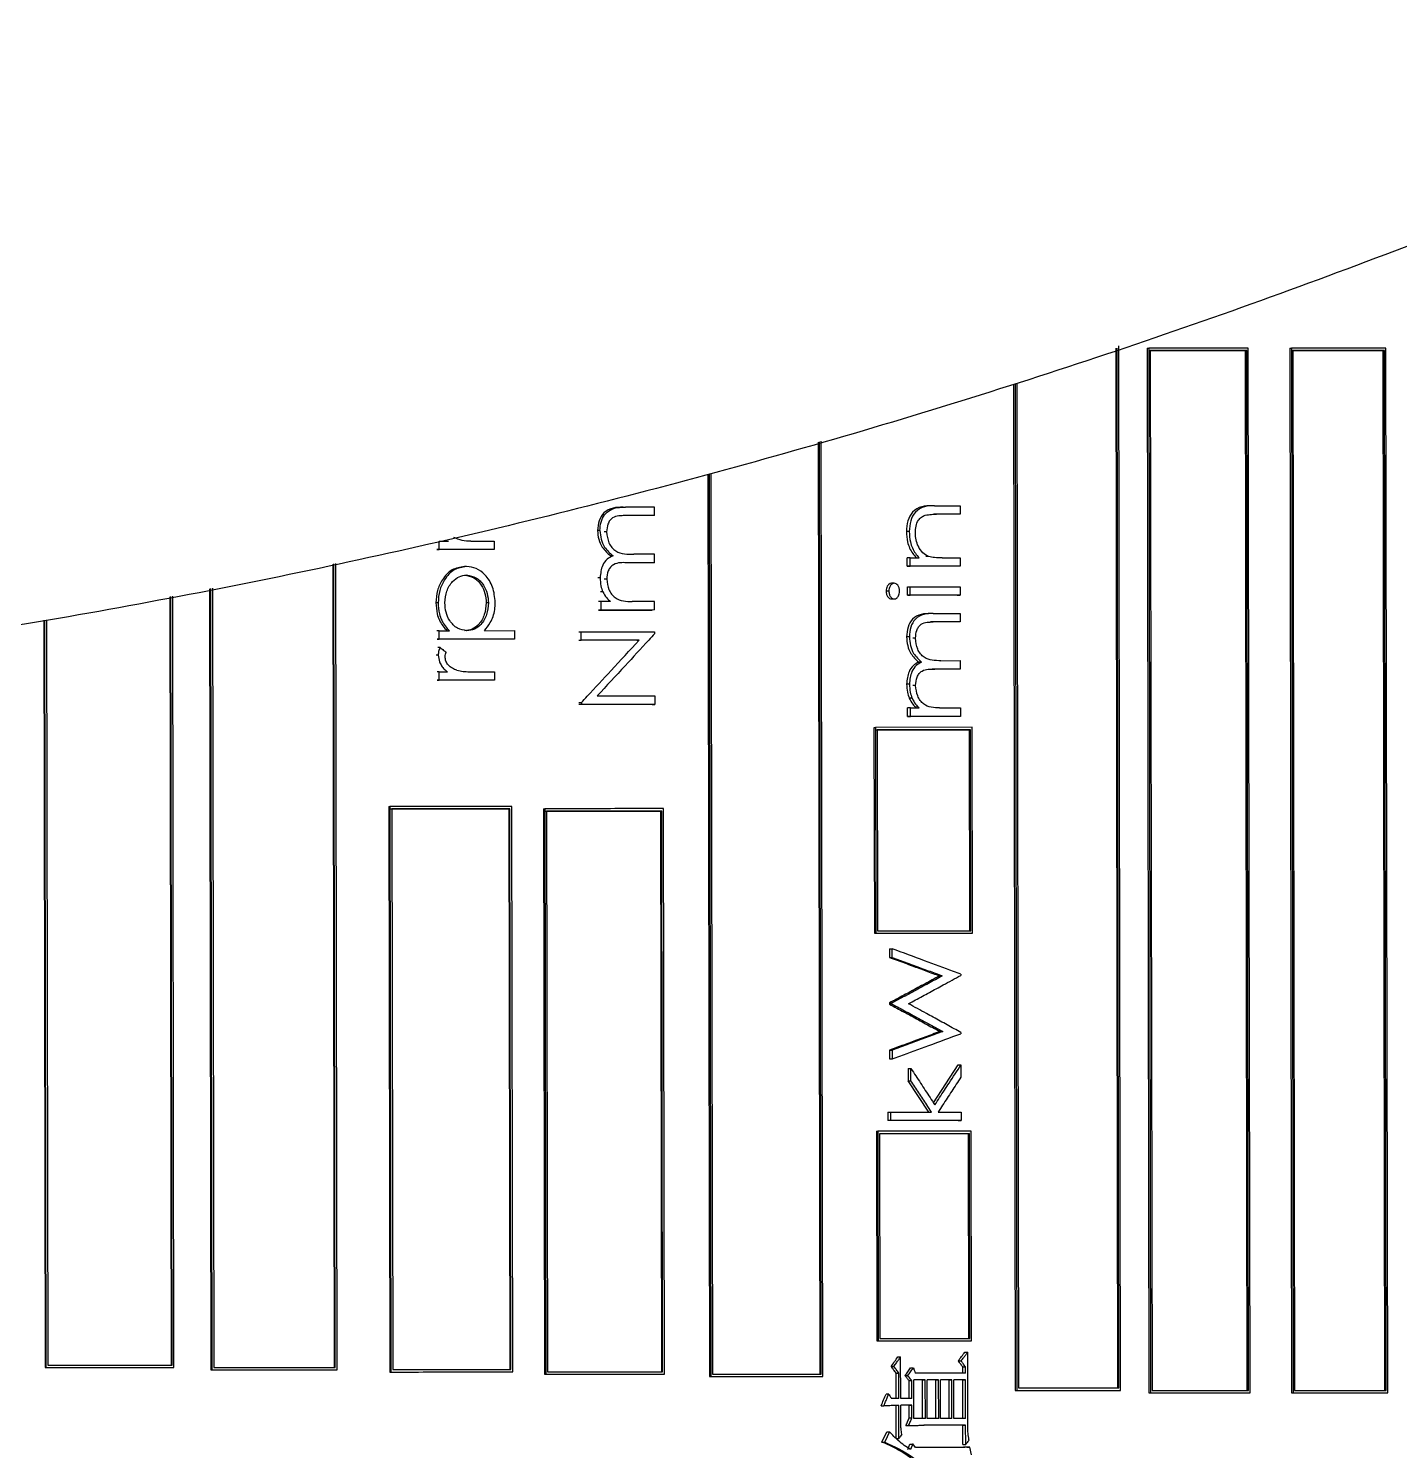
# Model space of a CAD drawing. Header units: millimetres. Extents: x 2462 to 4142, y 835 to 2023.
# Drawn here: x 3087.11 to 3116.17, y 1168.58 to 1198.71 of the extents above; entities that cross this region are included whole.
import ezdxf

# ---------------------------------------------------------------- set-up
doc = ezdxf.new("R2010")
doc.units = ezdxf.units.MM

msp = doc.modelspace()

# ---------------------------------------------------------------- linework, layer by layer
at = {"color": 7, "linetype": 'Continuous', "lineweight": 25}
for p, q in [((3110.152, 1191.934), (3110.189, 1169.901)), ((3110.221, 1169.901), (3110.184, 1191.934)), ((3110.256, 1169.851), (3110.218, 1191.984)), ((3110.818, 1191.934), (3110.855, 1169.801)), ((3110.818, 1191.934), (3110.851, 1191.934)), ((3110.851, 1191.934), (3110.888, 1169.801)), ((3110.885, 1191.884), (3110.922, 1169.851)), ((3112.895, 1191.884), (3112.933, 1169.851)), ((3112.895, 1191.884), (3112.929, 1191.884)), ((3112.967, 1169.851), (3112.929, 1191.884)), ((3113, 1169.801), (3112.962, 1191.934)), ((3113.84, 1191.934), (3113.878, 1169.801)), ((3113.84, 1191.934), (3113.875, 1191.934)), ((3113.875, 1191.934), (3113.912, 1169.801)), ((3113.907, 1191.884), (3113.945, 1169.851)), ((3115.814, 1191.884), (3115.851, 1169.851)), ((3115.814, 1191.884), (3115.85, 1191.884)), ((3115.887, 1169.851), (3115.85, 1191.884)), ((3115.919, 1169.801), (3115.881, 1191.934)), ((3107.987, 1191.169), (3108.024, 1169.851)), ((3108.019, 1191.178), (3108.055, 1169.851)), ((3108.054, 1191.189), (3108.09, 1169.901)), ((3103.845, 1189.941), (3103.878, 1170.195)), ((3103.907, 1170.195), (3103.873, 1189.949)), ((3103.944, 1170.145), (3103.91, 1189.96)), ((3101.509, 1189.256), (3101.541, 1170.144)), ((3101.535, 1189.263), (3101.568, 1170.144)), ((3101.574, 1189.272), (3101.606, 1170.194)), ((3099.711, 1188.564), (3099.762, 1188.565)), ((3100.375, 1188.565), (3099.762, 1188.565)), ((3100.376, 1188.386), (3100.375, 1188.565)), ((3106.3, 1188.593), (3106.24, 1188.593)), ((3106.313, 1188.593), (3106.253, 1188.593)), ((3106.313, 1188.593), (3106.853, 1188.594)), ((3106.853, 1188.594), (3106.853, 1188.414)), ((3099.762, 1188.385), (3099.71, 1188.385)), ((3100.376, 1188.386), (3099.762, 1188.385)), ((3100.376, 1188.386), (3100.324, 1188.385)), ((3106.356, 1188.414), (3106.296, 1188.414)), ((3106.792, 1188.414), (3106.344, 1188.414)), ((3106.853, 1188.414), (3106.356, 1188.414)), ((3106.853, 1188.414), (3106.792, 1188.414)), ((3095.809, 1187.665), (3095.809, 1187.844)), ((3095.809, 1187.844), (3096.013, 1187.844)), ((3096.487, 1187.845), (3096.978, 1187.845)), ((3096.978, 1187.845), (3096.978, 1187.665)), ((3099.361, 1188.038), (3099.31, 1188.038)), ((3096.93, 1187.665), (3095.763, 1187.664)), ((3095.764, 1187.664), (3095.809, 1187.665)), ((3096.978, 1187.665), (3095.809, 1187.665)), ((3096.978, 1187.665), (3096.93, 1187.665)), ((3100.377, 1187.565), (3099.937, 1187.565)), ((3100.377, 1187.386), (3100.377, 1187.565)), ((3106.188, 1187.518), (3106.128, 1187.518)), ((3093.561, 1187.356), (3093.59, 1170.338)), ((3093.611, 1170.338), (3093.582, 1187.36)), ((3093.652, 1170.288), (3093.623, 1187.369)), ((3096.392, 1187.306), (3096.346, 1187.306)), ((3099.802, 1187.385), (3099.75, 1187.385)), ((3100.377, 1187.386), (3099.802, 1187.385)), ((3100.377, 1187.386), (3100.326, 1187.385)), ((3105.794, 1187.491), (3105.735, 1187.49)), ((3105.735, 1187.311), (3105.735, 1187.49)), ((3106.794, 1187.311), (3105.735, 1187.311)), ((3105.735, 1187.311), (3105.795, 1187.311)), ((3105.795, 1187.311), (3105.794, 1187.491)), ((3105.794, 1187.491), (3105.986, 1187.491)), ((3106.855, 1187.312), (3105.795, 1187.311)), ((3106.473, 1187.491), (3106.854, 1187.491)), ((3106.855, 1187.312), (3106.794, 1187.311)), ((3106.854, 1187.491), (3106.855, 1187.312)), ((3099.223, 1187.068), (3099.172, 1187.068)), ((3099.363, 1187.037), (3099.312, 1187.037)), ((3105.458, 1186.952), (3105.399, 1186.952)), ((3090.103, 1186.666), (3090.131, 1170.385)), ((3090.15, 1170.385), (3090.122, 1186.67)), ((3090.192, 1170.335), (3090.164, 1186.678)), ((3090.946, 1186.834), (3090.974, 1170.286)), ((3090.966, 1186.838), (3090.994, 1170.286)), ((3091.007, 1186.847), (3091.035, 1170.336)), ((3105.345, 1186.785), (3105.286, 1186.784)), ((3105.4, 1186.619), (3105.459, 1186.619)), ((3105.736, 1186.696), (3105.736, 1186.875)), ((3105.736, 1186.875), (3105.795, 1186.875)), ((3105.784, 1186.696), (3105.736, 1186.696)), ((3105.736, 1186.696), (3105.796, 1186.696)), ((3105.795, 1186.875), (3106.855, 1186.876)), ((3105.796, 1186.696), (3105.795, 1186.875)), ((3106.856, 1186.696), (3105.796, 1186.696)), ((3106.795, 1186.696), (3106.74, 1186.696)), ((3106.795, 1186.696), (3106.856, 1186.696)), ((3106.855, 1186.876), (3106.856, 1186.696)), ((3095.791, 1186.537), (3095.745, 1186.537)), ((3099.244, 1186.564), (3099.193, 1186.564)), ((3099.193, 1186.385), (3100.327, 1186.385)), ((3099.244, 1186.385), (3099.193, 1186.385)), ((3099.442, 1186.565), (3099.244, 1186.564)), ((3099.244, 1186.385), (3099.244, 1186.564)), ((3100.379, 1186.386), (3099.244, 1186.385)), ((3100.379, 1186.565), (3099.903, 1186.565)), ((3100.379, 1186.386), (3100.327, 1186.385)), ((3100.379, 1186.386), (3100.379, 1186.565)), ((3106.284, 1186.311), (3106.224, 1186.311)), ((3106.284, 1186.311), (3106.856, 1186.312)), ((3106.856, 1186.312), (3106.857, 1186.132)), ((3087.432, 1186.168), (3087.459, 1170.333)), ((3087.45, 1186.171), (3087.477, 1170.333)), ((3087.492, 1186.177), (3087.519, 1170.383)), ((3106.284, 1186.132), (3106.224, 1186.132)), ((3106.796, 1186.132), (3106.279, 1186.132)), ((3106.857, 1186.132), (3106.284, 1186.132)), ((3106.857, 1186.132), (3106.796, 1186.132)), ((3095.812, 1185.947), (3095.766, 1185.946)), ((3097.361, 1185.768), (3095.767, 1185.767)), ((3095.767, 1185.767), (3095.813, 1185.767)), ((3095.813, 1185.767), (3095.812, 1185.947)), ((3095.812, 1185.947), (3096.029, 1185.947)), ((3097.409, 1185.768), (3095.813, 1185.767)), ((3096.77, 1185.947), (3097.408, 1185.948)), ((3097.409, 1185.768), (3097.361, 1185.768)), ((3097.408, 1185.948), (3097.409, 1185.768)), ((3098.774, 1185.923), (3098.823, 1185.923)), ((3098.774, 1185.743), (3098.824, 1185.744)), ((3098.823, 1185.923), (3100.38, 1185.924)), ((3098.824, 1185.744), (3098.823, 1185.923)), ((3100.051, 1185.744), (3098.824, 1185.744)), ((3099.999, 1185.744), (3100.051, 1185.744)), ((3100.38, 1185.924), (3100.38, 1185.883)), ((3105.909, 1185.785), (3105.85, 1185.785)), ((3106.321, 1185.132), (3106.261, 1185.132)), ((3106.798, 1185.132), (3106.319, 1185.132)), ((3106.858, 1185.132), (3106.321, 1185.132)), ((3106.447, 1185.311), (3106.858, 1185.312)), ((3106.858, 1185.132), (3106.798, 1185.132)), ((3106.858, 1185.312), (3106.858, 1185.132)), ((3095.814, 1185.075), (3095.768, 1185.075)), ((3096.935, 1184.896), (3095.768, 1184.895)), ((3095.768, 1184.895), (3095.814, 1184.895)), ((3095.814, 1184.895), (3095.814, 1185.075)), ((3095.814, 1185.075), (3095.987, 1185.075)), ((3096.983, 1184.896), (3095.814, 1184.895)), ((3096.591, 1185.075), (3096.982, 1185.076)), ((3096.983, 1184.896), (3096.935, 1184.896)), ((3096.982, 1185.076), (3096.983, 1184.896)), ((3105.78, 1184.815), (3105.721, 1184.815)), ((3099.162, 1184.564), (3100.382, 1184.565)), ((3100.382, 1184.565), (3100.382, 1184.386)), ((3105.911, 1184.784), (3105.852, 1184.784)), ((3100.33, 1184.385), (3098.776, 1184.384)), ((3098.826, 1184.385), (3098.776, 1184.384)), ((3098.826, 1184.422), (3098.826, 1184.385)), ((3100.382, 1184.386), (3098.826, 1184.385)), ((3105.8, 1184.311), (3105.74, 1184.311)), ((3105.741, 1184.131), (3105.74, 1184.311)), ((3105.8, 1184.132), (3105.8, 1184.311)), ((3105.8, 1184.311), (3105.985, 1184.311)), ((3106.415, 1184.311), (3106.86, 1184.312)), ((3106.86, 1184.312), (3106.86, 1184.132)), ((3105.029, 1183.898), (3105.037, 1179.535)), ((3105.03, 1183.898), (3105.059, 1183.898)), ((3107.111, 1183.899), (3105.059, 1183.898)), ((3105.059, 1183.898), (3105.066, 1179.535)), ((3106.8, 1184.132), (3105.741, 1184.131)), ((3105.741, 1184.131), (3105.8, 1184.132)), ((3106.86, 1184.132), (3105.8, 1184.132)), ((3106.86, 1184.132), (3106.8, 1184.132)), ((3107.119, 1179.536), (3107.111, 1183.899)), ((3107.076, 1183.849), (3105.096, 1183.848)), ((3105.096, 1183.848), (3105.103, 1179.585)), ((3107.045, 1183.848), (3107.076, 1183.849)), ((3107.045, 1183.848), (3107.052, 1179.586)), ((3107.083, 1179.586), (3107.076, 1183.849)), ((3094.745, 1182.222), (3094.765, 1170.239)), ((3094.745, 1182.222), (3094.767, 1182.222)), ((3094.767, 1182.222), (3094.787, 1170.239)), ((3094.808, 1182.172), (3094.828, 1170.289)), ((3097.288, 1182.174), (3097.312, 1182.174)), ((3097.288, 1182.174), (3097.308, 1170.291)), ((3097.332, 1170.291), (3097.312, 1182.174)), ((3097.372, 1170.241), (3097.352, 1182.224)), ((3098.027, 1182.174), (3098.048, 1170.191)), ((3098.027, 1182.174), (3098.052, 1182.174)), ((3098.052, 1182.174), (3098.072, 1170.192)), ((3098.091, 1182.124), (3098.111, 1170.242)), ((3100.529, 1182.126), (3100.503, 1182.126)), ((3100.503, 1182.126), (3100.523, 1170.243)), ((3100.549, 1170.243), (3100.529, 1182.126)), ((3100.588, 1170.193), (3100.568, 1182.176)), ((3105.037, 1179.535), (3107.088, 1179.536)), ((3105.066, 1179.535), (3107.119, 1179.536)), ((3105.103, 1179.585), (3107.083, 1179.586)), ((3107.088, 1179.536), (3107.119, 1179.536)), ((3105.356, 1179.208), (3105.414, 1179.209)), ((3105.356, 1179.208), (3105.356, 1179.025)), ((3105.415, 1179.025), (3105.414, 1179.209)), ((3105.356, 1179.025), (3105.415, 1179.025)), ((3106.417, 1178.632), (3106.477, 1178.632)), ((3106.869, 1178.67), (3106.869, 1178.644)), ((3105.358, 1178.06), (3105.358, 1178.034)), ((3105.416, 1178.034), (3105.358, 1178.034)), ((3105.416, 1178.034), (3105.416, 1178.06)), ((3106.426, 1177.452), (3106.486, 1177.452)), ((3106.871, 1177.433), (3106.872, 1177.408)), ((3105.359, 1177.06), (3105.418, 1177.061)), ((3105.359, 1177.06), (3105.36, 1176.875)), ((3105.418, 1176.875), (3105.418, 1177.061)), ((3105.753, 1176.67), (3105.813, 1176.67)), ((3105.753, 1176.67), (3105.754, 1176.412)), ((3105.813, 1176.412), (3105.813, 1176.67)), ((3106.288, 1175.944), (3106.812, 1176.747)), ((3106.812, 1176.747), (3106.873, 1176.747)), ((3106.873, 1176.747), (3106.873, 1176.49)), ((3105.754, 1176.412), (3105.813, 1176.412)), ((3106.189, 1175.747), (3105.754, 1176.412)), ((3105.324, 1175.747), (3105.324, 1175.567)), ((3105.324, 1175.747), (3105.383, 1175.747)), ((3106.814, 1175.568), (3105.324, 1175.567)), ((3105.383, 1175.567), (3105.383, 1175.747)), ((3105.383, 1175.747), (3106.248, 1175.747)), ((3106.875, 1175.568), (3105.383, 1175.567)), ((3106.387, 1175.747), (3106.874, 1175.747)), ((3106.814, 1175.568), (3106.875, 1175.568)), ((3106.874, 1175.747), (3106.875, 1175.568)), ((3105.081, 1175.339), (3105.088, 1170.898)), ((3105.081, 1175.339), (3105.11, 1175.339)), ((3107.09, 1175.34), (3105.11, 1175.339)), ((3105.11, 1175.339), (3105.118, 1170.898)), ((3107.054, 1175.29), (3105.147, 1175.289)), ((3105.147, 1175.289), (3107.024, 1175.29)), ((3105.147, 1175.289), (3105.154, 1170.948)), ((3107.024, 1175.29), (3107.054, 1175.29)), ((3107.024, 1175.29), (3107.031, 1170.949)), ((3107.062, 1170.949), (3107.054, 1175.29)), ((3107.098, 1170.899), (3107.09, 1175.34)), ((3105.154, 1170.948), (3107.062, 1170.949)), ((3105.088, 1170.898), (3107.067, 1170.899)), ((3105.118, 1170.898), (3107.098, 1170.899)), ((3107.018, 1169.06), (3107.015, 1170.661)), ((3107.067, 1170.899), (3107.098, 1170.899)), ((3087.459, 1170.333), (3090.173, 1170.335)), ((3090.173, 1170.335), (3090.192, 1170.335)), ((3105.394, 1170.357), (3105.452, 1170.358)), ((3105.596, 1169.676), (3105.594, 1170.563)), ((3106.815, 1170.477), (3106.875, 1170.477)), ((3106.909, 1170.217), (3106.909, 1170.347)), ((3106.969, 1170.217), (3106.969, 1170.347)), ((3087.459, 1170.333), (3087.477, 1170.333)), ((3090.974, 1170.286), (3093.631, 1170.288)), ((3093.631, 1170.288), (3093.652, 1170.288)), ((3094.765, 1170.239), (3097.348, 1170.241)), ((3097.348, 1170.241), (3097.372, 1170.241)), ((3098.048, 1170.191), (3100.562, 1170.193)), ((3100.562, 1170.193), (3100.588, 1170.193)), ((3101.541, 1170.144), (3103.915, 1170.145)), ((3103.916, 1170.145), (3103.944, 1170.145)), ((3105.498, 1169.676), (3105.497, 1170.217)), ((3105.556, 1169.676), (3105.555, 1170.217)), ((3105.686, 1170.163), (3105.745, 1170.163)), ((3105.833, 1170.055), (3105.773, 1170.055)), ((3105.774, 1169.676), (3105.773, 1170.055)), ((3105.833, 1169.676), (3105.833, 1170.055)), ((3106.116, 1170.077), (3105.872, 1170.076)), ((3105.873, 1169.254), (3105.872, 1170.076)), ((3106.057, 1170.076), (3105.872, 1170.076)), ((3106.969, 1170.217), (3105.903, 1170.217)), ((3106.057, 1170.076), (3106.116, 1170.077)), ((3106.058, 1169.254), (3106.057, 1170.076)), ((3106.118, 1169.254), (3106.116, 1170.077)), ((3106.399, 1170.077), (3106.156, 1170.077)), ((3106.157, 1169.254), (3106.156, 1170.077)), ((3106.339, 1170.076), (3106.156, 1170.076)), ((3106.339, 1170.076), (3106.399, 1170.077)), ((3106.341, 1169.254), (3106.339, 1170.076)), ((3106.401, 1169.255), (3106.399, 1170.077)), ((3106.681, 1170.077), (3106.438, 1170.077)), ((3106.44, 1169.255), (3106.438, 1170.077)), ((3106.621, 1170.077), (3106.438, 1170.076)), ((3106.621, 1170.077), (3106.681, 1170.077)), ((3106.622, 1169.254), (3106.621, 1170.077)), ((3106.682, 1169.255), (3106.681, 1170.077)), ((3106.97, 1170.077), (3106.72, 1170.077)), ((3106.721, 1169.255), (3106.72, 1170.077)), ((3106.909, 1170.077), (3106.72, 1170.077)), ((3106.909, 1170.077), (3106.97, 1170.077)), ((3106.91, 1169.254), (3106.909, 1170.077)), ((3106.971, 1169.255), (3106.97, 1170.077)), ((3108.024, 1169.851), (3110.223, 1169.851)), ((3108.024, 1169.851), (3108.055, 1169.851)), ((3110.223, 1169.851), (3110.256, 1169.851)), ((3110.855, 1169.801), (3112.966, 1169.801)), ((3112.966, 1169.801), (3113, 1169.801)), ((3113.878, 1169.801), (3115.883, 1169.801)), ((3115.883, 1169.801), (3115.919, 1169.801)), ((3105.181, 1169.524), (3105.239, 1169.525)), ((3105.556, 1169.676), (3105.398, 1169.676)), ((3105.499, 1168.832), (3105.498, 1169.535)), ((3105.558, 1168.832), (3105.557, 1169.536)), ((3105.833, 1169.676), (3105.596, 1169.676)), ((3105.833, 1169.536), (3105.596, 1169.536)), ((3105.597, 1169.135), (3105.596, 1169.536)), ((3105.774, 1169.535), (3105.596, 1169.535)), ((3105.774, 1169.535), (3105.833, 1169.536)), ((3105.775, 1169.265), (3105.774, 1169.535)), ((3105.834, 1169.265), (3105.833, 1169.536)), ((3105.775, 1169.265), (3105.834, 1169.265)), ((3106.118, 1169.254), (3105.873, 1169.254)), ((3106.401, 1169.255), (3106.157, 1169.254)), ((3106.682, 1169.255), (3106.44, 1169.255)), ((3106.971, 1169.255), (3106.721, 1169.255)), ((3105.198, 1168.756), (3105.301, 1168.973)), ((3105.359, 1168.973), (3105.256, 1168.757)), ((3105.301, 1168.973), (3105.359, 1168.973)), ((3105.499, 1168.832), (3105.558, 1168.832)), ((3106.911, 1169.114), (3106.087, 1169.114)), ((3106.971, 1169.114), (3106.094, 1169.114)), ((3106.911, 1169.114), (3106.971, 1169.114)), ((3106.911, 1168.703), (3106.911, 1169.114)), ((3106.972, 1168.703), (3106.971, 1169.114)), ((3105.198, 1168.756), (3105.256, 1168.756)), ((3105.744, 1168.594), (3105.791, 1168.713)), ((3105.851, 1168.714), (3105.803, 1168.595)), ((3105.906, 1168.638), (3105.851, 1168.714)), ((3106.691, 1168.638), (3105.906, 1168.638)), ((3106.911, 1168.703), (3106.972, 1168.703)), ((3106.997, 1168.649), (3106.935, 1168.645)), ((3107.097, 1168.487), (3107.058, 1168.649))]:
    msp.add_line(p, q, dxfattribs=at)
at = {"color": 7, "linetype": 'Continuous', "lineweight": 25, "flags": 128}
for points in [[(3099.221, 1188.07), (3099.205, 1188.069), (3099.188, 1188.069), (3099.171, 1188.069)], [(3105.775, 1188.047), (3105.756, 1188.047), (3105.736, 1188.047), (3105.715, 1188.046)], [(3099.497, 1187.534), (3099.481, 1187.534), (3099.466, 1187.534), (3099.446, 1187.533)], [(3096.857, 1186.539), (3096.841, 1186.539), (3096.826, 1186.539), (3096.81, 1186.539)], [(3105.778, 1185.816), (3105.76, 1185.816), (3105.739, 1185.816), (3105.719, 1185.816)], [(3095.833, 1185.588), (3095.81, 1185.588), (3095.787, 1185.587)], [(3106.037, 1185.28), (3106.018, 1185.28), (3106, 1185.28), (3105.977, 1185.28)], [(3098.776, 1184.422), (3098.804, 1184.422), (3098.826, 1184.422)], [(3100.33, 1184.385), (3100.36, 1184.385), (3100.382, 1184.386)], [(3105.037, 1179.535), (3105.053, 1179.535), (3105.066, 1179.535)], [(3105.358, 1178.06), (3105.39, 1178.06), (3105.416, 1178.06)], [(3105.36, 1176.875), (3105.392, 1176.875), (3105.418, 1176.875)], [(3105.383, 1175.567), (3105.35, 1175.567), (3105.324, 1175.567)], [(3105.088, 1170.898), (3105.105, 1170.898), (3105.118, 1170.898)], [(3106.955, 1170.661), (3106.989, 1170.661), (3107.015, 1170.661)], [(3105.536, 1170.563), (3105.569, 1170.563), (3105.594, 1170.563)], [(3106.909, 1170.347), (3106.943, 1170.347), (3106.969, 1170.347)], [(3090.974, 1170.286), (3090.985, 1170.286), (3090.994, 1170.286)], [(3094.765, 1170.239), (3094.778, 1170.239), (3094.787, 1170.239)], [(3098.048, 1170.191), (3098.061, 1170.192), (3098.072, 1170.192)], [(3101.541, 1170.144), (3101.556, 1170.144), (3101.568, 1170.144)], [(3105.497, 1170.217), (3105.53, 1170.217), (3105.555, 1170.217)], [(3105.805, 1170.325), (3105.838, 1170.325), (3105.864, 1170.325)], [(3105.864, 1170.325), (3105.88, 1170.28), (3105.892, 1170.248), (3105.903, 1170.217)], [(3105.342, 1169.773), (3105.309, 1169.773), (3105.284, 1169.773)], [(3110.855, 1169.801), (3110.874, 1169.801), (3110.888, 1169.801)], [(3113.878, 1169.801), (3113.897, 1169.801), (3113.912, 1169.801)], [(3105.704, 1169.103), (3105.737, 1169.103), (3105.763, 1169.103)], [(3105.791, 1168.713), (3105.825, 1168.713), (3105.851, 1168.714)], [(3106.997, 1168.649), (3107.031, 1168.649), (3107.058, 1168.649)]]:
    msp.add_lwpolyline(points, dxfattribs=at)
at = {"color": 7, "linetype": 'Continuous', "lineweight": 25}
for points, knots in [([(3213.473, 1332.152), (3213.492, 1333.403), (3213.546, 1336.96), (3213.389, 1342.825), (3212.905, 1349.73), (3212.102, 1356.606), (3210.987, 1363.438), (3209.561, 1370.212), (3207.827, 1376.914), (3205.79, 1383.53), (3203.453, 1390.046), (3200.82, 1396.449), (3197.899, 1402.725), (3194.694, 1408.861), (3191.212, 1414.844), (3187.461, 1420.662), (3183.448, 1426.303), (3179.182, 1431.755), (3174.672, 1437.007), (3169.927, 1442.047), (3164.957, 1446.865), (3159.772, 1451.452), (3154.383, 1455.797), (3148.801, 1459.892), (3143.039, 1463.728), (3137.107, 1467.297), (3131.019, 1470.592), (3124.786, 1473.605), (3118.423, 1476.331), (3111.942, 1478.763), (3105.356, 1480.897), (3098.681, 1482.729), (3091.928, 1484.254), (3085.113, 1485.469), (3078.25, 1486.372), (3071.352, 1486.96), (3064.435, 1487.234), (3057.512, 1487.191), (3050.599, 1486.833), (3043.709, 1486.159), (3036.858, 1485.172), (3030.058, 1483.873), (3023.325, 1482.265), (3016.672, 1480.352), (3010.113, 1478.137), (3003.662, 1475.625), (2997.333, 1472.821), (2991.138, 1469.732), (2985.091, 1466.362), (2979.203, 1462.721), (2973.488, 1458.814), (2967.958, 1454.651), (2962.622, 1450.24), (2957.494, 1445.59), (2952.584, 1440.711), (2947.901, 1435.612), (2943.455, 1430.306), (2939.257, 1424.802), (2935.313, 1419.112), (2931.634, 1413.248), (2928.226, 1407.222), (2925.097, 1401.047), (2922.253, 1394.736), (2919.699, 1388.302), (2917.442, 1381.757), (2915.486, 1375.117), (2913.835, 1368.394), (2912.492, 1361.603), (2911.461, 1354.758), (2910.743, 1347.872), (2910.341, 1340.962), (2910.254, 1334.039), (2910.483, 1327.121), (2911.027, 1320.22), (2911.886, 1313.35), (2913.057, 1306.528), (2914.539, 1299.766), (2916.327, 1293.078), (2918.419, 1286.479), (2920.81, 1279.982), (2923.494, 1273.602), (2926.467, 1267.35), (2929.723, 1261.241), (2933.253, 1255.286), (2937.052, 1249.499), (2941.111, 1243.891), (2945.422, 1238.474), (2949.975, 1233.26), (2954.761, 1228.259), (2959.771, 1223.481), (2964.994, 1218.938), (2970.418, 1214.637), (2976.033, 1210.588), (2981.827, 1206.799), (2987.788, 1203.279), (2993.903, 1200.035), (3000.16, 1197.073), (3006.545, 1194.4), (3013.046, 1192.021), (3019.649, 1189.941), (3026.34, 1188.164), (3033.104, 1186.695), (3039.929, 1185.536), (3046.8, 1184.689), (3053.702, 1184.157), (3060.621, 1183.941), (3067.543, 1184.04), (3074.453, 1184.455), (3081.337, 1185.185), (3088.18, 1186.229), (3094.969, 1187.583), (3101.689, 1189.247), (3108.326, 1191.215), (3114.866, 1193.483), (3121.296, 1196.048), (3127.602, 1198.904), (3133.771, 1202.044), (3139.791, 1205.463), (3145.648, 1209.153), (3151.331, 1213.106), (3156.827, 1217.315), (3162.126, 1221.77), (3167.216, 1226.462), (3172.086, 1231.381), (3176.727, 1236.518), (3181.129, 1241.861), (3185.282, 1247.399), (3189.178, 1253.121), (3192.809, 1259.015), (3196.168, 1265.068), (3199.246, 1271.269), (3202.039, 1277.603), (3204.539, 1284.058), (3206.742, 1290.621), (3208.644, 1297.277), (3210.24, 1304.014), (3211.526, 1310.815), (3212.501, 1317.669), (3213.15, 1324.439), (3213.401, 1329.274), (3213.464, 1331.805), (3213.473, 1332.152)], [0, 0, 0, 0, 0.00394, 0.011205, 0.01847, 0.025736, 0.033001, 0.040266, 0.047531, 0.054797, 0.062062, 0.069327, 0.076593, 0.083858, 0.091123, 0.098389, 0.105654, 0.112919, 0.120185, 0.12745, 0.134715, 0.141981, 0.149246, 0.156511, 0.163777, 0.171042, 0.178307, 0.185573, 0.192838, 0.200103, 0.207369, 0.214634, 0.221899, 0.229165, 0.23643, 0.243695, 0.250961, 0.258226, 0.265491, 0.272757, 0.280022, 0.287287, 0.294553, 0.301818, 0.309083, 0.316349, 0.323614, 0.330879, 0.338145, 0.34541, 0.352675, 0.35994, 0.367206, 0.374471, 0.381736, 0.389002, 0.396267, 0.403532, 0.410798, 0.418063, 0.425328, 0.432594, 0.439859, 0.447124, 0.45439, 0.461655, 0.46892, 0.476186, 0.483451, 0.490716, 0.497982, 0.505247, 0.512512, 0.519778, 0.527043, 0.534308, 0.541574, 0.548839, 0.556104, 0.56337, 0.570635, 0.5779, 0.585166, 0.592431, 0.599696, 0.606962, 0.614227, 0.621492, 0.628758, 0.636023, 0.643288, 0.650554, 0.657819, 0.665084, 0.67235, 0.679615, 0.68688, 0.694146, 0.701411, 0.708676, 0.715941, 0.723207, 0.730472, 0.737737, 0.745003, 0.752268, 0.759533, 0.766799, 0.774064, 0.781329, 0.788595, 0.79586, 0.803125, 0.810391, 0.817656, 0.824921, 0.832187, 0.839452, 0.846717, 0.853983, 0.861248, 0.868513, 0.875779, 0.883044, 0.890309, 0.897575, 0.90484, 0.912105, 0.919371, 0.926636, 0.933901, 0.941167, 0.948432, 0.955697, 0.962963, 0.970228, 0.977493, 0.984759, 0.992024, 0.998907, 1, 1, 1, 1]), ([(3112.962, 1191.934), (3112.754, 1191.934), (3112.337, 1191.934), (3111.635, 1191.934), (3111.136, 1191.934), (3110.851, 1191.934)], [0, 0, 0, 0, 0.300082, 0.600163, 1, 1, 1, 1]), ([(3110.852, 1191.884), (3111.238, 1191.884), (3111.927, 1191.884), (3112.599, 1191.884), (3112.895, 1191.884)], [0, 0, 0, 0, 0.5599989, 1, 1, 1, 1]), ([(3112.929, 1191.884), (3112.721, 1191.884), (3112.304, 1191.884), (3111.623, 1191.884), (3111.147, 1191.884), (3110.885, 1191.884)], [0, 0, 0, 0, 0.309921, 0.619843, 1, 1, 1, 1]), ([(3113.872, 1191.884), (3114.24, 1191.884), (3114.895, 1191.884), (3115.533, 1191.884), (3115.814, 1191.884)], [0, 0, 0, 0, 0.5599989, 1, 1, 1, 1]), ([(3115.881, 1191.934), (3115.684, 1191.934), (3115.288, 1191.934), (3114.621, 1191.934), (3114.146, 1191.934), (3113.875, 1191.934)], [0, 0, 0, 0, 0.300082, 0.600163, 1, 1, 1, 1]), ([(3115.85, 1191.884), (3115.652, 1191.884), (3115.257, 1191.884), (3114.61, 1191.884), (3114.157, 1191.884), (3113.907, 1191.884)], [0, 0, 0, 0, 0.309921, 0.619843, 1, 1, 1, 1]), ([(3099.711, 1188.564), (3099.64, 1188.563), (3099.499, 1188.56), (3099.304, 1188.47), (3099.188, 1188.28), (3099.176, 1188.14), (3099.17, 1188.069)], [0, 0, 0, 0, 0.270455, 0.54256, 0.767385, 1, 1, 1, 1]), ([(3099.221, 1188.07), (3099.225, 1188.13), (3099.233, 1188.249), (3099.31, 1188.406), (3099.483, 1188.559), (3099.647, 1188.562), (3099.762, 1188.565)], [0, 0, 0, 0, 0.197818, 0.390842, 0.576543, 1, 1, 1, 1]), ([(3106.253, 1188.593), (3106.182, 1188.592), (3106.039, 1188.59), (3105.844, 1188.484), (3105.733, 1188.274), (3105.721, 1188.123), (3105.715, 1188.046)], [0, 0, 0, 0, 0.270151, 0.542013, 0.767432, 1, 1, 1, 1]), ([(3106.313, 1188.593), (3106.241, 1188.592), (3106.098, 1188.591), (3105.903, 1188.484), (3105.792, 1188.274), (3105.78, 1188.123), (3105.775, 1188.047)], [0, 0, 0, 0, 0.270301, 0.542249, 0.767594, 1, 1, 1, 1]), ([(3106.114, 1188.393), (3106.159, 1188.401), (3106.239, 1188.415), (3106.32, 1188.414), (3106.356, 1188.414)], [0, 0, 0, 0, 0.559954, 1, 1, 1, 1]), ([(3099.762, 1188.385), (3099.716, 1188.384), (3099.624, 1188.383), (3099.503, 1188.359), (3099.428, 1188.284), (3099.373, 1188.184), (3099.366, 1188.096), (3099.361, 1188.038)], [0, 0, 0, 0, 0.241185, 0.482285, 0.611824, 0.745424, 1, 1, 1, 1]), ([(3105.906, 1188.016), (3105.908, 1188.064), (3105.912, 1188.16), (3105.959, 1188.282), (3106.033, 1188.36), (3106.088, 1188.382), (3106.114, 1188.393)], [0, 0, 0, 0, 0.290858, 0.574718, 0.790004, 1, 1, 1, 1]), ([(3096.487, 1187.845), (3096.424, 1187.844), (3096.299, 1187.844), (3096.183, 1187.898), (3096.126, 1187.924)], [0, 0, 0, 0, 0.510357, 1, 1, 1, 1]), ([(3099.17, 1188.069), (3099.175, 1188.007), (3099.185, 1187.882), (3099.273, 1187.683), (3099.381, 1187.59), (3099.446, 1187.533)], [0, 0, 0, 0, 0.2886852, 0.5719701, 1, 1, 1, 1]), ([(3099.221, 1188.07), (3099.226, 1188.007), (3099.236, 1187.883), (3099.324, 1187.683), (3099.432, 1187.59), (3099.497, 1187.534)], [0, 0, 0, 0, 0.288581, 0.57183, 1, 1, 1, 1]), ([(3099.361, 1188.038), (3099.371, 1187.959), (3099.386, 1187.837), (3099.471, 1187.707), (3099.632, 1187.563), (3099.802, 1187.564), (3099.937, 1187.565)], [0, 0, 0, 0, 0.254482, 0.387909, 0.517812, 1, 1, 1, 1]), ([(3105.715, 1188.046), (3105.72, 1187.973), (3105.728, 1187.852), (3105.781, 1187.697), (3105.845, 1187.582), (3105.9, 1187.521), (3105.927, 1187.491)], [0, 0, 0, 0, 0.3468502, 0.5686225, 0.7862598, 1, 1, 1, 1]), ([(3105.775, 1188.047), (3105.779, 1187.973), (3105.787, 1187.852), (3105.84, 1187.697), (3105.904, 1187.583), (3105.959, 1187.521), (3105.986, 1187.491)], [0, 0, 0, 0, 0.346759, 0.568511, 0.786179, 1, 1, 1, 1]), ([(3106.188, 1187.518), (3106.145, 1187.542), (3106.056, 1187.589), (3105.969, 1187.722), (3105.914, 1187.867), (3105.908, 1187.966), (3105.906, 1188.016)], [0, 0, 0, 0, 0.2684901, 0.5466043, 0.7715296, 1, 1, 1, 1]), ([(3099.497, 1187.534), (3099.454, 1187.512), (3099.366, 1187.469), (3099.249, 1187.308), (3099.233, 1187.16), (3099.223, 1187.068)], [0, 0, 0, 0, 0.269907, 0.547967, 1, 1, 1, 1]), ([(3106.473, 1187.491), (3106.419, 1187.491), (3106.324, 1187.49), (3106.23, 1187.51), (3106.188, 1187.518)], [0, 0, 0, 0, 0.559823, 1, 1, 1, 1]), ([(3096.346, 1187.306), (3096.255, 1187.291), (3096.072, 1187.262), (3095.879, 1187.047), (3095.762, 1186.799), (3095.75, 1186.625), (3095.745, 1186.537)], [0, 0, 0, 0, 0.266382, 0.543243, 0.769246, 1, 1, 1, 1]), ([(3096.392, 1187.306), (3096.302, 1187.292), (3096.118, 1187.262), (3095.926, 1187.047), (3095.808, 1186.799), (3095.797, 1186.625), (3095.791, 1186.537)], [0, 0, 0, 0, 0.26655, 0.543447, 0.769376, 1, 1, 1, 1]), ([(3097, 1186.544), (3096.99, 1186.655), (3096.97, 1186.876), (3096.807, 1187.125), (3096.607, 1187.283), (3096.463, 1187.298), (3096.392, 1187.306)], [0, 0, 0, 0, 0.292071, 0.575308, 0.790142, 1, 1, 1, 1]), ([(3099.802, 1187.385), (3099.699, 1187.39), (3099.568, 1187.397), (3099.441, 1187.294), (3099.377, 1187.192), (3099.369, 1187.099), (3099.363, 1187.037)], [0, 0, 0, 0, 0.482691, 0.611713, 0.745133, 1, 1, 1, 1]), ([(3095.935, 1186.536), (3095.943, 1186.621), (3095.958, 1186.789), (3096.077, 1186.984), (3096.231, 1187.104), (3096.34, 1187.119), (3096.394, 1187.127)], [0, 0, 0, 0, 0.292093, 0.575319, 0.790291, 1, 1, 1, 1]), ([(3096.347, 1187.126), (3096.416, 1187.114), (3096.555, 1187.088), (3096.706, 1186.929), (3096.794, 1186.738), (3096.804, 1186.606), (3096.81, 1186.539)], [0, 0, 0, 0, 0.2666489, 0.5430467, 0.7692572, 1, 1, 1, 1]), ([(3096.394, 1187.127), (3096.463, 1187.114), (3096.602, 1187.088), (3096.753, 1186.93), (3096.841, 1186.739), (3096.852, 1186.606), (3096.857, 1186.539)], [0, 0, 0, 0, 0.266814, 0.543252, 0.769388, 1, 1, 1, 1]), ([(3099.223, 1187.068), (3099.226, 1187.01), (3099.231, 1186.905), (3099.266, 1186.809), (3099.281, 1186.767)], [0, 0, 0, 0, 0.562438, 1, 1, 1, 1]), ([(3099.363, 1187.037), (3099.372, 1186.961), (3099.386, 1186.846), (3099.465, 1186.719), (3099.563, 1186.62), (3099.719, 1186.569), (3099.841, 1186.566), (3099.903, 1186.565)], [0, 0, 0, 0, 0.253517, 0.386716, 0.516625, 0.758749, 1, 1, 1, 1]), ([(3105.399, 1186.952), (3105.382, 1186.948), (3105.346, 1186.941), (3105.311, 1186.893), (3105.289, 1186.84), (3105.287, 1186.803), (3105.286, 1186.784)], [0, 0, 0, 0, 0.265995, 0.543233, 0.769479, 1, 1, 1, 1]), ([(3105.458, 1186.952), (3105.441, 1186.949), (3105.405, 1186.942), (3105.369, 1186.893), (3105.348, 1186.84), (3105.346, 1186.803), (3105.345, 1186.785)], [0, 0, 0, 0, 0.266167, 0.543432, 0.769604, 1, 1, 1, 1]), ([(3105.57, 1186.785), (3105.569, 1186.808), (3105.565, 1186.855), (3105.536, 1186.909), (3105.499, 1186.946), (3105.472, 1186.95), (3105.458, 1186.952)], [0, 0, 0, 0, 0.291686, 0.575696, 0.790918, 1, 1, 1, 1]), ([(3099.281, 1186.767), (3099.276, 1186.767), (3099.267, 1186.767), (3099.25, 1186.767), (3099.238, 1186.767), (3099.231, 1186.767)], [0, 0, 0, 0, 0.283374, 0.566748, 1, 1, 1, 1]), ([(3099.281, 1186.767), (3099.307, 1186.724), (3099.352, 1186.648), (3099.415, 1186.59), (3099.442, 1186.565)], [0, 0, 0, 0, 0.564241, 1, 1, 1, 1]), ([(3105.286, 1186.784), (3105.288, 1186.761), (3105.292, 1186.715), (3105.321, 1186.66), (3105.359, 1186.625), (3105.386, 1186.621), (3105.4, 1186.619)], [0, 0, 0, 0, 0.291853, 0.575848, 0.790901, 1, 1, 1, 1]), ([(3105.345, 1186.785), (3105.347, 1186.761), (3105.351, 1186.715), (3105.38, 1186.66), (3105.417, 1186.625), (3105.445, 1186.621), (3105.459, 1186.619)], [0, 0, 0, 0, 0.2917, 0.575641, 0.790759, 1, 1, 1, 1]), ([(3105.459, 1186.619), (3105.476, 1186.622), (3105.511, 1186.63), (3105.546, 1186.677), (3105.568, 1186.73), (3105.569, 1186.766), (3105.57, 1186.785)], [0, 0, 0, 0, 0.2661054, 0.5434733, 0.769717, 1, 1, 1, 1]), ([(3095.745, 1186.537), (3095.749, 1186.459), (3095.757, 1186.331), (3095.814, 1186.166), (3095.887, 1186.043), (3095.951, 1185.978), (3095.983, 1185.947)], [0, 0, 0, 0, 0.346827, 0.568879, 0.786606, 1, 1, 1, 1]), ([(3095.791, 1186.537), (3095.796, 1186.459), (3095.803, 1186.331), (3095.861, 1186.166), (3095.934, 1186.043), (3095.998, 1185.979), (3096.029, 1185.947)], [0, 0, 0, 0, 0.346738, 0.568766, 0.786522, 1, 1, 1, 1]), ([(3096.401, 1185.947), (3096.331, 1185.957), (3096.189, 1185.977), (3096.037, 1186.141), (3095.948, 1186.334), (3095.939, 1186.468), (3095.935, 1186.536)], [0, 0, 0, 0, 0.266696, 0.543155, 0.769236, 1, 1, 1, 1]), ([(3096.81, 1186.539), (3096.802, 1186.454), (3096.786, 1186.285), (3096.673, 1186.085), (3096.518, 1185.965), (3096.408, 1185.953), (3096.354, 1185.947)], [0, 0, 0, 0, 0.292207, 0.576087, 0.790517, 1, 1, 1, 1]), ([(3096.857, 1186.539), (3096.849, 1186.454), (3096.833, 1186.285), (3096.72, 1186.085), (3096.565, 1185.965), (3096.455, 1185.953), (3096.401, 1185.947)], [0, 0, 0, 0, 0.2920498, 0.5758729, 0.7903749, 1, 1, 1, 1]), ([(3096.77, 1185.947), (3096.815, 1186.001), (3096.891, 1186.091), (3096.959, 1186.248), (3096.994, 1186.393), (3096.998, 1186.493), (3097, 1186.544)], [0, 0, 0, 0, 0.332189, 0.552163, 0.775308, 1, 1, 1, 1]), ([(3106.224, 1186.311), (3106.158, 1186.31), (3106.026, 1186.307), (3105.844, 1186.217), (3105.735, 1186.027), (3105.725, 1185.887), (3105.719, 1185.816)], [0, 0, 0, 0, 0.270455, 0.54256, 0.767385, 1, 1, 1, 1]), ([(3106.284, 1186.311), (3106.218, 1186.31), (3106.086, 1186.307), (3105.903, 1186.217), (3105.795, 1186.027), (3105.784, 1185.887), (3105.778, 1185.816)], [0, 0, 0, 0, 0.270601, 0.542796, 0.767549, 1, 1, 1, 1]), ([(3105.909, 1185.785), (3105.914, 1185.843), (3105.92, 1185.931), (3105.971, 1186.03), (3106.042, 1186.106), (3106.155, 1186.129), (3106.241, 1186.131), (3106.284, 1186.132)], [0, 0, 0, 0, 0.25478, 0.388267, 0.517701, 0.758807, 1, 1, 1, 1]), ([(3098.826, 1184.422), (3098.868, 1184.468), (3099.079, 1184.694), (3099.489, 1185.135), (3099.853, 1185.53), (3100.051, 1185.744)], [0, 0, 0, 0, 0.102924, 0.514623, 1, 1, 1, 1]), ([(3100.38, 1185.883), (3100.338, 1185.838), (3100.13, 1185.611), (3099.725, 1185.171), (3099.359, 1184.777), (3099.162, 1184.564)], [0, 0, 0, 0, 0.103167, 0.515837, 1, 1, 1, 1]), ([(3105.719, 1185.816), (3105.724, 1185.753), (3105.733, 1185.629), (3105.815, 1185.43), (3105.916, 1185.336), (3105.977, 1185.28)], [0, 0, 0, 0, 0.288685, 0.57197, 1, 1, 1, 1]), ([(3105.778, 1185.816), (3105.783, 1185.754), (3105.792, 1185.63), (3105.875, 1185.43), (3105.976, 1185.337), (3106.037, 1185.28)], [0, 0, 0, 0, 0.288581, 0.57183, 1, 1, 1, 1]), ([(3106.447, 1185.311), (3106.322, 1185.311), (3106.162, 1185.31), (3106.012, 1185.453), (3105.932, 1185.584), (3105.918, 1185.705), (3105.909, 1185.785)], [0, 0, 0, 0, 0.4822, 0.612023, 0.745367, 1, 1, 1, 1]), ([(3095.793, 1185.431), (3095.789, 1185.431), (3095.78, 1185.431), (3095.765, 1185.431), (3095.754, 1185.431), (3095.747, 1185.431)], [0, 0, 0, 0, 0.2714541, 0.5429083, 1, 1, 1, 1]), ([(3095.833, 1185.588), (3095.82, 1185.56), (3095.799, 1185.511), (3095.794, 1185.456), (3095.793, 1185.431)], [0, 0, 0, 0, 0.556713, 1, 1, 1, 1]), ([(3095.793, 1185.431), (3095.798, 1185.381), (3095.808, 1185.298), (3095.862, 1185.2), (3095.92, 1185.131), (3095.964, 1185.093), (3095.987, 1185.075)], [0, 0, 0, 0, 0.347887, 0.569141, 0.786135, 1, 1, 1, 1]), ([(3095.833, 1185.588), (3095.845, 1185.578), (3095.869, 1185.559), (3095.911, 1185.526), (3095.94, 1185.503), (3095.958, 1185.489)], [0, 0, 0, 0, 0.29106, 0.582113, 1, 1, 1, 1]), ([(3095.937, 1185.397), (3095.939, 1185.415), (3095.942, 1185.447), (3095.953, 1185.476), (3095.958, 1185.489)], [0, 0, 0, 0, 0.561605, 1, 1, 1, 1]), ([(3096.19, 1185.107), (3096.157, 1185.12), (3096.09, 1185.145), (3096.008, 1185.211), (3095.95, 1185.298), (3095.941, 1185.364), (3095.937, 1185.397)], [0, 0, 0, 0, 0.27091, 0.546501, 0.770523, 1, 1, 1, 1]), ([(3096.19, 1185.107), (3096.233, 1185.099), (3096.321, 1185.081), (3096.456, 1185.077), (3096.546, 1185.076), (3096.591, 1185.075)], [0, 0, 0, 0, 0.329099, 0.664237, 1, 1, 1, 1]), ([(3105.977, 1185.28), (3105.937, 1185.259), (3105.855, 1185.215), (3105.746, 1185.055), (3105.73, 1184.907), (3105.721, 1184.815)], [0, 0, 0, 0, 0.269757, 0.547792, 1, 1, 1, 1]), ([(3106.037, 1185.28), (3105.996, 1185.259), (3105.914, 1185.216), (3105.805, 1185.055), (3105.789, 1184.907), (3105.78, 1184.815)], [0, 0, 0, 0, 0.2699071, 0.5479673, 1, 1, 1, 1]), ([(3105.911, 1184.784), (3105.916, 1184.845), (3105.925, 1184.939), (3105.984, 1185.041), (3106.103, 1185.143), (3106.225, 1185.137), (3106.321, 1185.132)], [0, 0, 0, 0, 0.255065, 0.388375, 0.517295, 1, 1, 1, 1]), ([(3105.721, 1184.815), (3105.724, 1184.756), (3105.729, 1184.652), (3105.761, 1184.556), (3105.775, 1184.514)], [0, 0, 0, 0, 0.56247, 1, 1, 1, 1]), ([(3105.78, 1184.815), (3105.783, 1184.756), (3105.788, 1184.652), (3105.82, 1184.556), (3105.835, 1184.514)], [0, 0, 0, 0, 0.562438, 1, 1, 1, 1]), ([(3105.835, 1184.514), (3105.829, 1184.514), (3105.818, 1184.514), (3105.798, 1184.514), (3105.784, 1184.514), (3105.775, 1184.514)], [0, 0, 0, 0, 0.2805793, 0.5611587, 1, 1, 1, 1]), ([(3105.775, 1184.514), (3105.8, 1184.471), (3105.842, 1184.394), (3105.9, 1184.336), (3105.925, 1184.311)], [0, 0, 0, 0, 0.564301, 1, 1, 1, 1]), ([(3105.835, 1184.514), (3105.859, 1184.471), (3105.901, 1184.395), (3105.959, 1184.337), (3105.985, 1184.311)], [0, 0, 0, 0, 0.564241, 1, 1, 1, 1]), ([(3106.415, 1184.311), (3106.358, 1184.313), (3106.244, 1184.316), (3106.099, 1184.367), (3106.006, 1184.466), (3105.933, 1184.593), (3105.92, 1184.708), (3105.911, 1184.784)], [0, 0, 0, 0, 0.241257, 0.483386, 0.613214, 0.746328, 1, 1, 1, 1]), ([(3105.066, 1183.848), (3105.439, 1183.848), (3106.104, 1183.848), (3106.758, 1183.848), (3107.045, 1183.848)], [0, 0, 0, 0, 0.559997, 1, 1, 1, 1]), ([(3097.352, 1182.224), (3097.095, 1182.224), (3096.582, 1182.223), (3095.722, 1182.223), (3095.114, 1182.222), (3094.767, 1182.222)], [0, 0, 0, 0, 0.300085, 0.600171, 1, 1, 1, 1]), ([(3094.785, 1182.172), (3095.256, 1182.172), (3096.096, 1182.173), (3096.924, 1182.174), (3097.288, 1182.174)], [0, 0, 0, 0, 0.559998, 1, 1, 1, 1]), ([(3097.312, 1182.174), (3097.056, 1182.174), (3096.543, 1182.173), (3095.708, 1182.173), (3095.128, 1182.172), (3094.808, 1182.172)], [0, 0, 0, 0, 0.30968, 0.619361, 1, 1, 1, 1]), ([(3100.568, 1182.176), (3100.318, 1182.176), (3099.82, 1182.176), (3098.982, 1182.175), (3098.39, 1182.175), (3098.052, 1182.174)], [0, 0, 0, 0, 0.300085, 0.600171, 1, 1, 1, 1]), ([(3098.067, 1182.124), (3098.525, 1182.125), (3099.343, 1182.125), (3100.149, 1182.126), (3100.503, 1182.126)], [0, 0, 0, 0, 0.559998, 1, 1, 1, 1]), ([(3100.529, 1182.126), (3100.28, 1182.126), (3099.781, 1182.125), (3098.969, 1182.125), (3098.403, 1182.125), (3098.091, 1182.124)], [0, 0, 0, 0, 0.30968, 0.619361, 1, 1, 1, 1]), ([(3106.869, 1178.67), (3106.818, 1178.689), (3106.564, 1178.784), (3106.08, 1178.963), (3105.644, 1179.124), (3105.414, 1179.209)], [0, 0, 0, 0, 0.105883, 0.529421, 1, 1, 1, 1]), ([(3105.356, 1179.025), (3105.41, 1179.005), (3105.57, 1178.946), (3105.828, 1178.851), (3106.128, 1178.739), (3106.321, 1178.668), (3106.417, 1178.632)], [0, 0, 0, 0, 0.1506647, 0.4519946, 0.7259945, 1, 1, 1, 1]), ([(3105.415, 1179.025), (3105.466, 1179.006), (3105.622, 1178.949), (3105.877, 1178.855), (3106.179, 1178.743), (3106.378, 1178.669), (3106.477, 1178.632)], [0, 0, 0, 0, 0.145351, 0.436054, 0.718024, 1, 1, 1, 1]), ([(3106.417, 1178.632), (3106.366, 1178.604), (3106.214, 1178.522), (3105.962, 1178.385), (3105.66, 1178.222), (3105.458, 1178.114), (3105.358, 1178.06)], [0, 0, 0, 0, 0.144273, 0.432819, 0.716406, 1, 1, 1, 1]), ([(3106.477, 1178.632), (3106.428, 1178.605), (3106.281, 1178.526), (3106.031, 1178.391), (3105.727, 1178.227), (3105.52, 1178.116), (3105.416, 1178.06)], [0, 0, 0, 0, 0.139179, 0.417538, 0.708766, 1, 1, 1, 1]), ([(3105.76, 1178.042), (3105.81, 1178.069), (3105.958, 1178.148), (3106.203, 1178.281), (3106.524, 1178.455), (3106.745, 1178.576), (3106.869, 1178.644)], [0, 0, 0, 0, 0.1324799, 0.3974403, 0.6624006, 1, 1, 1, 1]), ([(3105.358, 1178.034), (3105.409, 1178.006), (3105.563, 1177.923), (3105.818, 1177.784), (3106.123, 1177.618), (3106.325, 1177.508), (3106.426, 1177.452)], [0, 0, 0, 0, 0.143076, 0.429227, 0.714611, 1, 1, 1, 1]), ([(3105.416, 1178.034), (3105.466, 1178.007), (3105.614, 1177.927), (3105.867, 1177.79), (3106.174, 1177.623), (3106.382, 1177.509), (3106.486, 1177.452)], [0, 0, 0, 0, 0.137967, 0.413903, 0.706948, 1, 1, 1, 1]), ([(3106.871, 1177.433), (3106.823, 1177.46), (3106.677, 1177.541), (3106.433, 1177.675), (3106.111, 1177.851), (3105.887, 1177.973), (3105.76, 1178.042)], [0, 0, 0, 0, 0.132228, 0.396684, 0.661141, 1, 1, 1, 1]), ([(3106.426, 1177.452), (3106.373, 1177.433), (3106.214, 1177.374), (3105.957, 1177.279), (3105.655, 1177.168), (3105.458, 1177.096), (3105.359, 1177.06)], [0, 0, 0, 0, 0.149842, 0.449525, 0.72476, 1, 1, 1, 1]), ([(3106.486, 1177.452), (3106.435, 1177.434), (3106.282, 1177.377), (3106.027, 1177.283), (3105.722, 1177.172), (3105.519, 1177.098), (3105.418, 1177.061)], [0, 0, 0, 0, 0.144497, 0.433492, 0.716743, 1, 1, 1, 1]), ([(3105.418, 1176.875), (3105.47, 1176.894), (3105.729, 1176.988), (3106.215, 1177.166), (3106.645, 1177.324), (3106.872, 1177.408)], [0, 0, 0, 0, 0.105997, 0.529992, 1, 1, 1, 1]), ([(3105.813, 1176.67), (3105.847, 1176.618), (3105.948, 1176.464), (3106.116, 1176.207), (3106.251, 1176.001), (3106.318, 1175.899)], [0, 0, 0, 0, 0.201203, 0.600601, 1, 1, 1, 1]), ([(3106.318, 1175.899), (3106.352, 1175.95), (3106.453, 1176.105), (3106.638, 1176.388), (3106.789, 1176.619), (3106.873, 1176.747)], [0, 0, 0, 0, 0.182207, 0.546622, 1, 1, 1, 1]), ([(3106.248, 1175.747), (3106.214, 1175.799), (3106.125, 1175.936), (3105.98, 1176.157), (3105.869, 1176.327), (3105.813, 1176.412)], [0, 0, 0, 0, 0.233528, 0.616763, 1, 1, 1, 1]), ([(3106.873, 1176.49), (3106.839, 1176.438), (3106.742, 1176.289), (3106.58, 1176.041), (3106.452, 1175.845), (3106.387, 1175.747)], [0, 0, 0, 0, 0.208204, 0.604101, 1, 1, 1, 1]), ([(3106.815, 1170.477), (3106.838, 1170.507), (3106.885, 1170.569), (3106.931, 1170.63), (3106.955, 1170.661)], [0, 0, 0, 0, 0.5, 1, 1, 1, 1]), ([(3106.875, 1170.477), (3106.894, 1170.501), (3106.926, 1170.544), (3106.973, 1170.605), (3107.001, 1170.642), (3107.015, 1170.661)], [0, 0, 0, 0, 0.392599, 0.696299, 1, 1, 1, 1]), ([(3087.477, 1170.333), (3087.75, 1170.333), (3088.297, 1170.333), (3089.202, 1170.334), (3089.832, 1170.335), (3090.192, 1170.335)], [0, 0, 0, 0, 0.3000852, 0.6001703, 1, 1, 1, 1]), ([(3087.519, 1170.383), (3087.792, 1170.383), (3088.339, 1170.383), (3089.216, 1170.384), (3089.818, 1170.385), (3090.15, 1170.385)], [0, 0, 0, 0, 0.309667, 0.619333, 1, 1, 1, 1]), ([(3091.035, 1170.336), (3091.303, 1170.336), (3091.839, 1170.337), (3092.698, 1170.337), (3093.287, 1170.338), (3093.611, 1170.338)], [0, 0, 0, 0, 0.309667, 0.619333, 1, 1, 1, 1]), ([(3105.394, 1170.357), (3105.417, 1170.392), (3105.465, 1170.46), (3105.512, 1170.529), (3105.536, 1170.563)], [0, 0, 0, 0, 0.5, 1, 1, 1, 1]), ([(3105.497, 1170.217), (3105.48, 1170.24), (3105.445, 1170.287), (3105.411, 1170.334), (3105.394, 1170.357)], [0, 0, 0, 0, 0.5, 1, 1, 1, 1]), ([(3105.452, 1170.358), (3105.47, 1170.383), (3105.502, 1170.43), (3105.55, 1170.498), (3105.58, 1170.542), (3105.594, 1170.563)], [0, 0, 0, 0, 0.369349, 0.684674, 1, 1, 1, 1]), ([(3105.555, 1170.217), (3105.546, 1170.229), (3105.528, 1170.254), (3105.494, 1170.301), (3105.468, 1170.335), (3105.452, 1170.358)], [0, 0, 0, 0, 0.263609, 0.527219, 1, 1, 1, 1]), ([(3106.909, 1170.347), (3106.893, 1170.369), (3106.862, 1170.412), (3106.831, 1170.455), (3106.815, 1170.477)], [0, 0, 0, 0, 0.5, 1, 1, 1, 1]), ([(3106.969, 1170.347), (3106.96, 1170.36), (3106.942, 1170.384), (3106.911, 1170.428), (3106.889, 1170.459), (3106.875, 1170.477)], [0, 0, 0, 0, 0.2855769, 0.5711538, 1, 1, 1, 1]), ([(3090.994, 1170.286), (3091.262, 1170.286), (3091.797, 1170.287), (3092.684, 1170.287), (3093.3, 1170.288), (3093.652, 1170.288)], [0, 0, 0, 0, 0.300085, 0.60017, 1, 1, 1, 1]), ([(3094.787, 1170.239), (3095.048, 1170.239), (3095.569, 1170.24), (3096.432, 1170.24), (3097.03, 1170.241), (3097.372, 1170.241)], [0, 0, 0, 0, 0.300085, 0.60017, 1, 1, 1, 1]), ([(3094.828, 1170.289), (3095.088, 1170.289), (3095.609, 1170.29), (3096.445, 1170.29), (3097.017, 1170.291), (3097.332, 1170.291)], [0, 0, 0, 0, 0.30968, 0.61936, 1, 1, 1, 1]), ([(3098.072, 1170.192), (3098.326, 1170.192), (3098.834, 1170.192), (3099.674, 1170.193), (3100.256, 1170.193), (3100.588, 1170.193)], [0, 0, 0, 0, 0.300085, 0.60017, 1, 1, 1, 1]), ([(3098.111, 1170.242), (3098.365, 1170.242), (3098.873, 1170.242), (3099.686, 1170.243), (3100.243, 1170.243), (3100.549, 1170.243)], [0, 0, 0, 0, 0.30968, 0.61936, 1, 1, 1, 1]), ([(3101.568, 1170.144), (3101.808, 1170.144), (3102.288, 1170.144), (3103.081, 1170.144), (3103.63, 1170.145), (3103.944, 1170.145)], [0, 0, 0, 0, 0.300081, 0.600162, 1, 1, 1, 1]), ([(3101.606, 1170.194), (3101.846, 1170.194), (3102.326, 1170.194), (3103.093, 1170.194), (3103.618, 1170.195), (3103.907, 1170.195)], [0, 0, 0, 0, 0.3099206, 0.6198411, 1, 1, 1, 1]), ([(3105.686, 1170.163), (3105.706, 1170.19), (3105.746, 1170.244), (3105.785, 1170.298), (3105.805, 1170.325)], [0, 0, 0, 0, 0.5, 1, 1, 1, 1]), ([(3105.773, 1170.055), (3105.759, 1170.073), (3105.73, 1170.109), (3105.701, 1170.145), (3105.686, 1170.163)], [0, 0, 0, 0, 0.5, 1, 1, 1, 1]), ([(3105.745, 1170.163), (3105.765, 1170.19), (3105.795, 1170.231), (3105.834, 1170.285), (3105.854, 1170.312), (3105.864, 1170.325)], [0, 0, 0, 0, 0.4999999, 0.7499999, 1, 1, 1, 1]), ([(3105.833, 1170.055), (3105.823, 1170.067), (3105.804, 1170.091), (3105.775, 1170.127), (3105.755, 1170.151), (3105.745, 1170.163)], [0, 0, 0, 0, 0.3275538, 0.6637769, 1, 1, 1, 1]), ([(3105.181, 1169.524), (3105.198, 1169.566), (3105.232, 1169.649), (3105.266, 1169.732), (3105.284, 1169.773)], [0, 0, 0, 0, 0.5, 1, 1, 1, 1]), ([(3105.239, 1169.525), (3105.251, 1169.554), (3105.275, 1169.611), (3105.309, 1169.694), (3105.331, 1169.747), (3105.342, 1169.773)], [0, 0, 0, 0, 0.357822, 0.678911, 1, 1, 1, 1]), ([(3105.342, 1169.773), (3105.35, 1169.76), (3105.363, 1169.737), (3105.382, 1169.704), (3105.392, 1169.685), (3105.398, 1169.676)], [0, 0, 0, 0, 0.419954, 0.709977, 1, 1, 1, 1]), ([(3108.055, 1169.851), (3108.278, 1169.851), (3108.724, 1169.851), (3109.458, 1169.851), (3109.966, 1169.851), (3110.256, 1169.851)], [0, 0, 0, 0, 0.300081, 0.600162, 1, 1, 1, 1]), ([(3108.09, 1169.901), (3108.313, 1169.901), (3108.759, 1169.901), (3109.47, 1169.901), (3109.954, 1169.901), (3110.221, 1169.901)], [0, 0, 0, 0, 0.309921, 0.619841, 1, 1, 1, 1]), ([(3110.888, 1169.801), (3111.102, 1169.801), (3111.531, 1169.801), (3112.236, 1169.801), (3112.722, 1169.801), (3113, 1169.801)], [0, 0, 0, 0, 0.300081, 0.600162, 1, 1, 1, 1]), ([(3110.922, 1169.851), (3111.136, 1169.851), (3111.564, 1169.851), (3112.247, 1169.851), (3112.711, 1169.851), (3112.967, 1169.851)], [0, 0, 0, 0, 0.309921, 0.619841, 1, 1, 1, 1]), ([(3113.912, 1169.801), (3114.116, 1169.801), (3114.523, 1169.801), (3115.194, 1169.801), (3115.655, 1169.801), (3115.919, 1169.801)], [0, 0, 0, 0, 0.300081, 0.600162, 1, 1, 1, 1]), ([(3113.945, 1169.851), (3114.148, 1169.851), (3114.555, 1169.851), (3115.204, 1169.851), (3115.645, 1169.851), (3115.887, 1169.851)], [0, 0, 0, 0, 0.309921, 0.619841, 1, 1, 1, 1]), ([(3105.239, 1169.525), (3105.268, 1169.527), (3105.325, 1169.531), (3105.431, 1169.535), (3105.508, 1169.535), (3105.557, 1169.536)], [0, 0, 0, 0, 0.271414, 0.542845, 1, 1, 1, 1]), ([(3105.621, 1168.919), (3105.613, 1168.959), (3105.599, 1169.03), (3105.598, 1169.103), (3105.597, 1169.135)], [0, 0, 0, 0, 0.5588348, 1, 1, 1, 1]), ([(3105.704, 1169.103), (3105.716, 1169.13), (3105.739, 1169.184), (3105.763, 1169.238), (3105.775, 1169.265)], [0, 0, 0, 0, 0.4999992, 1, 1, 1, 1]), ([(3105.763, 1169.103), (3105.769, 1169.118), (3105.782, 1169.147), (3105.806, 1169.201), (3105.823, 1169.24), (3105.834, 1169.265)], [0, 0, 0, 0, 0.27079, 0.54158, 1, 1, 1, 1]), ([(3105.803, 1168.594), (3105.715, 1168.654), (3105.556, 1168.76), (3105.419, 1168.908), (3105.359, 1168.973)], [0, 0, 0, 0, 0.558291, 1, 1, 1, 1]), ([(3105.621, 1168.919), (3105.612, 1168.907), (3105.597, 1168.886), (3105.576, 1168.857), (3105.564, 1168.841), (3105.558, 1168.832)], [0, 0, 0, 0, 0.42836, 0.71418, 1, 1, 1, 1]), ([(3105.763, 1169.103), (3105.803, 1169.104), (3105.878, 1169.107), (3105.989, 1169.11), (3106.059, 1169.113), (3106.094, 1169.114)], [0, 0, 0, 0, 0.362107, 0.681053, 1, 1, 1, 1]), ([(3107.042, 1168.8), (3107.034, 1168.848), (3107.02, 1168.934), (3107.019, 1169.022), (3107.018, 1169.06)], [0, 0, 0, 0, 0.5592, 1, 1, 1, 1]), ([(3106.202, 1168.075), (3106.028, 1168.236), (3105.719, 1168.52), (3105.356, 1168.685), (3105.198, 1168.756)], [0, 0, 0, 0, 0.563504, 1, 1, 1, 1]), ([(3105.256, 1168.756), (3105.458, 1168.662), (3105.82, 1168.493), (3106.126, 1168.204), (3106.261, 1168.075)], [0, 0, 0, 0, 0.556051, 1, 1, 1, 1]), ([(3107.058, 1168.649), (3107.013, 1168.646), (3106.929, 1168.639), (3106.807, 1168.638), (3106.73, 1168.638), (3106.691, 1168.638)], [0, 0, 0, 0, 0.368742, 0.684307, 1, 1, 1, 1]), ([(3106.943, 1168.644), (3106.943, 1168.644), (3106.943, 1168.644), (3106.94, 1168.644), (3106.896, 1168.642), (3106.825, 1168.639), (3106.75, 1168.638), (3106.72, 1168.638), (3106.712, 1168.638)], [0, 0, 0, 0, 0.004581, 0.012132, 0.092129, 0.561503, 0.88592, 1, 1, 1, 1]), ([(3107.042, 1168.8), (3107.033, 1168.788), (3107.017, 1168.766), (3106.994, 1168.733), (3106.979, 1168.713), (3106.972, 1168.703)], [0, 0, 0, 0, 0.380765, 0.690382, 1, 1, 1, 1])]:
    msp.add_open_spline(points, degree=3, knots=knots, dxfattribs=at)

doc.saveas('drawing.dxf')
